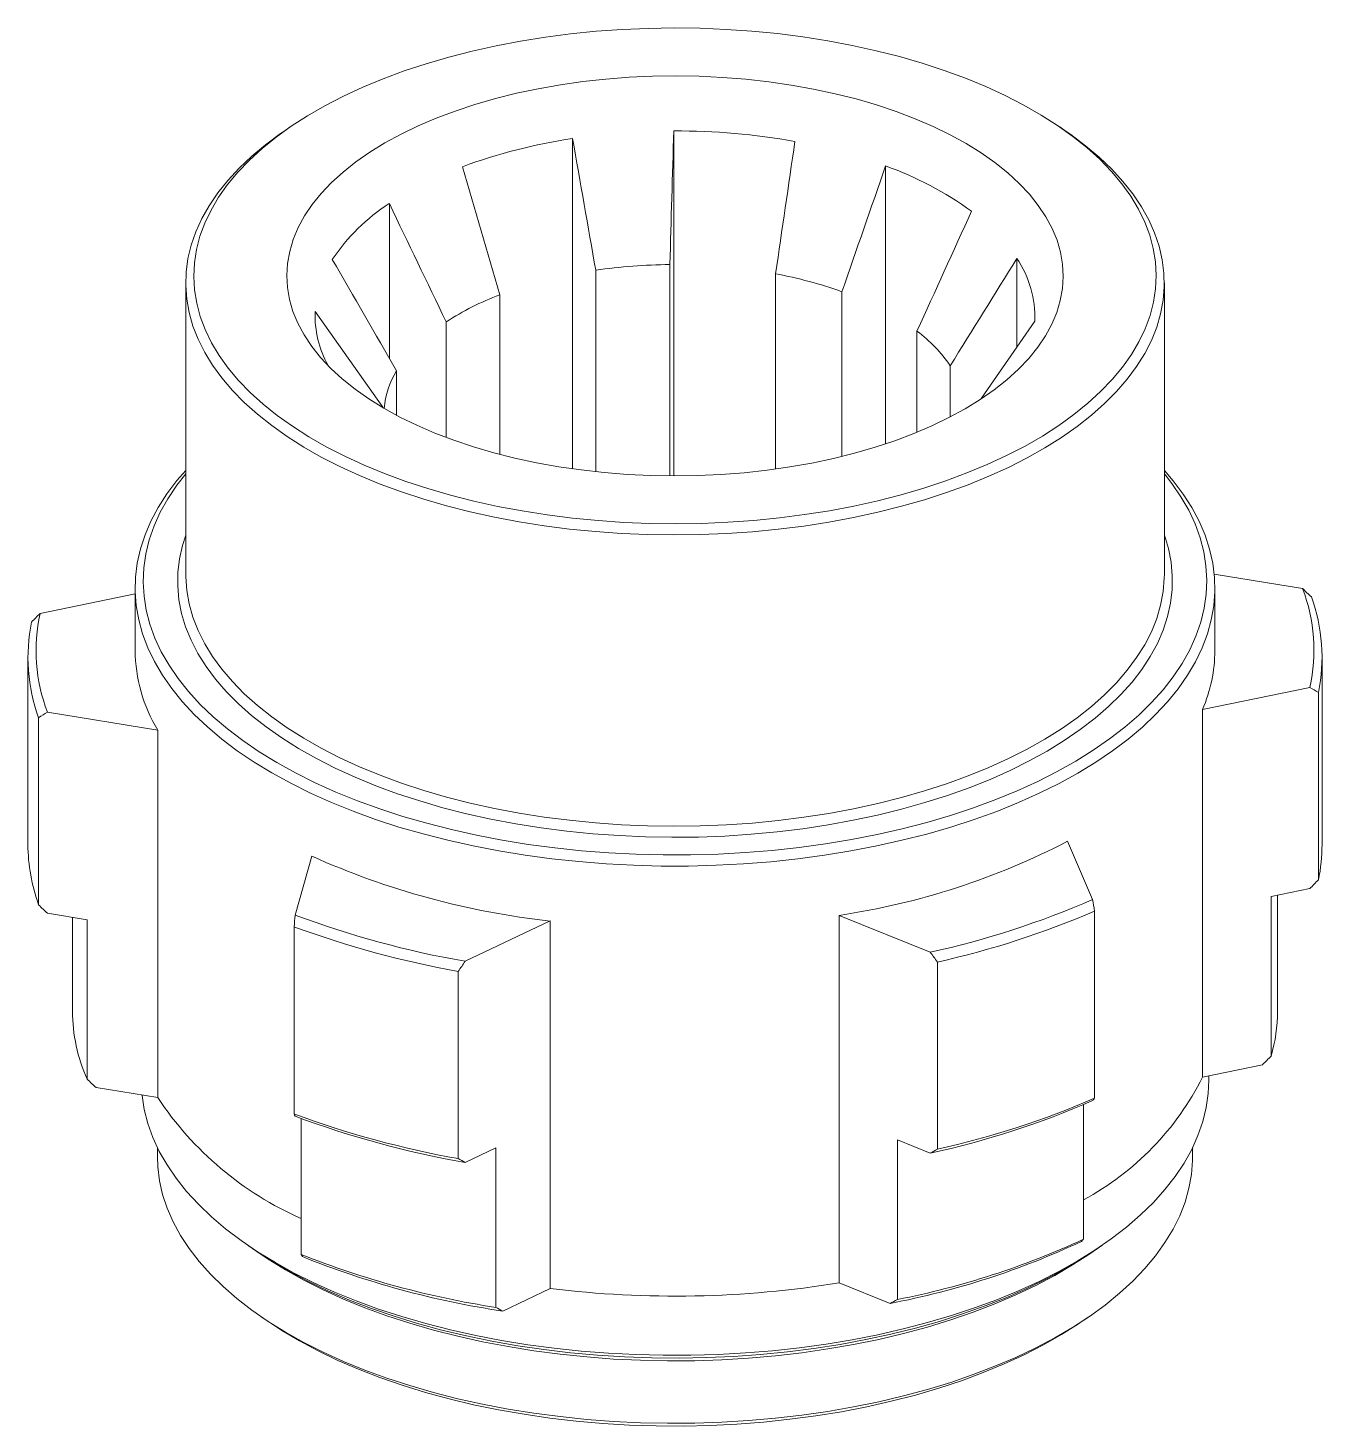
# Model space of a CAD drawing. Header units: millimetres. Extents: x -29.8 to 50.2, y -36.4 to 50.
import ezdxf

# ---------------------------------------------------------------- set-up
doc = ezdxf.new("R2010")
doc.units = ezdxf.units.MM

msp = doc.modelspace()

# ---------------------------------------------------------------- linework, layer by layer
at = {"color": 7, "linetype": 'Continuous', "lineweight": 15}
for p, q in [((-13.591, 43.903), (-13.991, 43.629)), ((10.116, 22.335), (10.116, 43.656)), ((34.37, 43.629), (33.97, 43.903)), ((3.858, 22.773), (3.858, 43.182)), ((23.208, 24.312), (23.208, 41.489)), ((-7.47, 29.603), (-7.47, 39.167)), ((31.328, 30.31), (31.328, 35.773)), ((5.291, 22.596), (5.291, 35.045)), ((9.871, 35.394), (9.871, 22.337)), ((16.407, 22.757), (16.407, 34.825)), ((-20.06, 34.268), (-20.06, 16.267)), ((20.51, 33.72), (20.51, 23.537)), ((40.44, 16.267), (40.44, 34.268)), ((-0.647, 33.527), (-0.647, 23.667)), ((-7.864, 26.577), (-12.053, 32.49)), ((-12.053, 31.903), (-12.053, 32.49)), ((-3.954, 24.71), (-3.954, 31.859)), ((25.149, 25.03), (25.149, 31.281)), ((29.128, 27.14), (32.432, 31.903)), ((-7.025, 28.833), (-7.025, 26.084)), ((27.207, 29.145), (27.207, 25.98)), ((48.988, 15.371), (43.524, 16.257)), ((-29.06, 13.841), (-23.185, 15.053)), ((-23.185, 15.41), (-23.185, 11.553)), ((43.565, 11.553), (43.565, 15.41)), ((-29.81, 11.124), (-29.81, -0.448)), ((50.19, -0.448), (50.19, 11.124)), ((49.439, 9.265), (42.8, 7.895)), ((49.965, -2.627), (49.965, 8.945)), ((42.8, -14.82), (42.8, 7.895)), ((-29.149, -4.178), (-29.149, 7.394)), ((-28.609, 7.735), (-21.787, 6.628)), ((-21.787, -16.087), (-21.787, 6.628)), ((36.009, -3.843), (34.458, -0.247)), ((-13.283, -4.81), (-12.267, -1.163)), ((47.046, -3.658), (49.439, -3.164)), ((47.046, -13.516), (47.046, -3.658)), ((47.44, -10.734), (47.44, -3.577)), ((-26.149, -5.093), (-28.609, -4.694)), ((-27.06, -4.945), (-27.06, -10.734)), ((-26.149, -14.951), (-26.149, -5.093)), ((-2.789, -7.662), (2.482, -5.172)), ((2.482, -27.887), (2.482, -5.172)), ((20.343, -27.537), (20.343, -4.822)), ((25.967, -7.098), (20.343, -4.822)), ((36.132, -16.129), (36.132, -4.557)), ((-13.363, -17.099), (-13.363, -5.527)), ((26.412, -19.279), (26.412, -7.707)), ((-3.207, -19.859), (-3.207, -8.288)), ((42.8, -14.82), (46.508, -14.055)), ((-21.787, -16.087), (-25.597, -15.469)), ((43.19, -15.019), (43.19, -14.74)), ((35.45, -24.833), (35.45, -16.516)), ((-12.917, -25.782), (-12.917, -17.376)), ((23.94, -18.706), (25.967, -19.527)), ((23.94, -28.564), (23.94, -18.706)), ((-21.81, -19.172), (-21.81, -19.734)), ((-0.889, -19.193), (-2.789, -20.091)), ((-0.889, -29.051), (-0.889, -19.193)), ((42.19, -19.734), (42.19, -19.172)), ((-16.189, -25.232), (-15.39, -25.779)), ((35.769, -25.779), (36.568, -25.232)), ((20.343, -27.537), (23.484, -28.808)), ((2.482, -27.887), (-0.462, -29.277)), ((-15.39, -29.637), (-14.99, -29.911)), ((35.369, -29.911), (35.769, -29.637))]:
    msp.add_line(p, q, dxfattribs=at)
at = {"color": 7, "linetype": 'Continuous', "lineweight": 15, "flags": 128}
for points in [[(-3.695, 21.145), (-2.25, 20.778), (-0.769, 20.451), (0.745, 20.167), (2.286, 19.925), (3.85, 19.726), (5.433, 19.571), (7.03, 19.461), (8.636, 19.395), (10.247, 19.374), (11.858, 19.398), (13.463, 19.467), (15.059, 19.581), (16.641, 19.739), (18.204, 19.94), (19.743, 20.186), (21.255, 20.473), (22.734, 20.803), (24.176, 21.173), (25.577, 21.583), (26.933, 22.031), (28.239, 22.516), (29.493, 23.037), (30.69, 23.593), (31.827, 24.181), (32.901, 24.799), (33.908, 25.447), (34.846, 26.122), (35.711, 26.822), (36.501, 27.545), (37.214, 28.29), (37.848, 29.053), (38.401, 29.832), (38.87, 30.626), (39.256, 31.431), (39.557, 32.247), (39.771, 33.069), (39.899, 33.896), (39.939, 34.726), (39.893, 35.556), (39.759, 36.382), (39.538, 37.205), (39.232, 38.019), (38.84, 38.824), (38.364, 39.617), (37.805, 40.395), (37.166, 41.157), (36.447, 41.9), (35.651, 42.621), (34.781, 43.32), (33.838, 43.993), (32.826, 44.638), (31.748, 45.255), (30.607, 45.841), (29.405, 46.394), (28.148, 46.912), (26.837, 47.395), (25.478, 47.841), (24.074, 48.248), (22.629, 48.615), (21.148, 48.941), (19.634, 49.226), (18.093, 49.468), (16.529, 49.667), (14.946, 49.822), (13.349, 49.932), (11.743, 49.998), (10.132, 50.019), (8.521, 49.995), (6.916, 49.926), (5.32, 49.812), (3.738, 49.654), (2.175, 49.452), (0.636, 49.207), (-0.876, 48.919), (-2.354, 48.59), (-3.797, 48.22), (-5.198, 47.81), (-6.553, 47.362), (-7.86, 46.876), (-9.114, 46.355), (-10.311, 45.8), (-11.448, 45.212), (-12.522, 44.593), (-13.529, 43.945), (-14.467, 43.27), (-15.332, 42.57), (-16.122, 41.847), (-16.835, 41.103), (-17.469, 40.34), (-18.022, 39.561), (-18.491, 38.767), (-18.877, 37.961), (-19.178, 37.146), (-19.392, 36.323), (-19.52, 35.496), (-19.56, 34.667), (-19.514, 33.837), (-19.38, 33.01), (-19.159, 32.188), (-18.853, 31.373), (-18.461, 30.569), (-17.985, 29.776), (-17.426, 28.997), (-16.787, 28.236), (-16.068, 27.493), (-15.272, 26.771), (-14.402, 26.073), (-13.459, 25.4), (-12.447, 24.754), (-11.369, 24.138), (-10.228, 23.552), (-9.026, 22.999), (-7.768, 22.48), (-6.458, 21.998), (-5.099, 21.552), (-3.695, 21.145)], [(21.39, 45.629), (22.651, 45.26), (23.867, 44.853), (25.033, 44.41), (26.144, 43.93), (27.198, 43.417), (28.189, 42.872), (29.115, 42.298), (29.971, 41.695), (30.756, 41.068), (31.465, 40.416), (32.097, 39.744), (32.649, 39.054), (33.119, 38.347), (33.505, 37.628), (33.806, 36.897), (34.021, 36.159), (34.149, 35.415), (34.189, 34.669), (34.142, 33.923), (34.008, 33.179), (33.787, 32.441), (33.479, 31.711), (33.087, 30.993), (32.611, 30.287), (32.053, 29.598), (31.416, 28.928), (30.701, 28.278), (29.911, 27.652), (29.049, 27.051), (28.118, 26.479), (27.122, 25.936), (26.064, 25.426), (24.949, 24.949), (23.779, 24.508), (22.56, 24.104), (21.295, 23.739), (19.991, 23.413), (18.65, 23.129), (17.279, 22.887), (15.881, 22.688), (14.463, 22.533), (13.029, 22.422), (11.585, 22.356), (10.136, 22.335), (8.687, 22.36), (7.244, 22.429), (5.811, 22.543), (4.394, 22.701), (2.998, 22.903), (1.629, 23.148), (0.291, 23.436), (-1.011, 23.764), (-2.272, 24.132), (-3.488, 24.539), (-4.654, 24.983), (-5.765, 25.462), (-6.819, 25.975), (-7.81, 26.52), (-8.736, 27.095), (-9.592, 27.697), (-10.377, 28.325), (-11.086, 28.976), (-11.718, 29.648), (-12.27, 30.339), (-12.74, 31.045), (-13.126, 31.765), (-13.427, 32.495), (-13.642, 33.234), (-13.77, 33.977), (-13.81, 34.724), (-13.763, 35.47), (-13.629, 36.214), (-13.408, 36.952), (-13.1, 37.681), (-12.708, 38.4), (-12.232, 39.105), (-11.674, 39.795), (-11.037, 40.465), (-10.322, 41.115), (-9.532, 41.741), (-8.67, 42.341), (-7.739, 42.914), (-6.743, 43.456), (-5.685, 43.967), (-4.57, 44.444), (-3.4, 44.885), (-2.181, 45.289), (-0.916, 45.654), (0.388, 45.98), (1.729, 46.264), (3.101, 46.506), (4.498, 46.705), (5.916, 46.86), (7.35, 46.97), (8.794, 47.036), (10.243, 47.057), (11.692, 47.033), (13.135, 46.964), (14.568, 46.85), (15.985, 46.691), (17.381, 46.489), (18.75, 46.244), (20.088, 45.957), (21.39, 45.629)], [(-3.928, 20.489), (-5.344, 20.899), (-6.715, 21.347), (-8.037, 21.833), (-9.306, 22.355), (-10.52, 22.911), (-11.674, 23.5), (-12.764, 24.12), (-13.789, 24.769), (-14.744, 25.446), (-15.627, 26.148), (-16.436, 26.873), (-17.169, 27.62), (-17.822, 28.386), (-18.395, 29.169), (-18.885, 29.967), (-19.291, 30.776), (-19.613, 31.597), (-19.848, 32.424), (-19.997, 33.257), (-20.059, 34.093), (-20.033, 34.93), (-19.921, 35.764), (-19.721, 36.595), (-19.436, 37.418), (-19.065, 38.233), (-18.609, 39.036), (-18.071, 39.825), (-17.451, 40.598), (-16.751, 41.353), (-15.974, 42.088), (-15.121, 42.8), (-14.196, 43.487), (-13.991, 43.629)], [(34.37, 43.629), (34.654, 43.431), (35.574, 42.742), (36.42, 42.028), (37.191, 41.291), (37.884, 40.535), (38.498, 39.76), (39.029, 38.969), (39.478, 38.165), (39.842, 37.35), (40.12, 36.526), (40.312, 35.695), (40.418, 34.86), (40.436, 34.024), (40.367, 33.188), (40.211, 32.355), (39.968, 31.528), (39.64, 30.709), (39.226, 29.9), (38.729, 29.103), (38.15, 28.322), (37.49, 27.557), (36.751, 26.812), (35.936, 26.089), (35.046, 25.389), (34.085, 24.714), (33.055, 24.068), (31.959, 23.45), (30.8, 22.864), (29.582, 22.311), (28.308, 21.792), (26.982, 21.309), (25.607, 20.863), (24.188, 20.456), (22.728, 20.089), (21.232, 19.763), (19.705, 19.479), (18.15, 19.237), (16.572, 19.039), (14.975, 18.884), (13.365, 18.774), (11.746, 18.708), (10.122, 18.688), (8.498, 18.712), (6.88, 18.781), (5.271, 18.895), (3.676, 19.053), (2.099, 19.255), (0.546, 19.501), (-0.979, 19.789), (-2.472, 20.118), (-3.928, 20.489)], [(-5.386, 0.207), (-6.873, 0.637), (-8.316, 1.105), (-9.71, 1.61), (-11.052, 2.152), (-12.339, 2.727), (-13.567, 3.336), (-14.733, 3.977), (-15.834, 4.647), (-16.867, 5.346), (-17.829, 6.07), (-18.718, 6.819), (-19.532, 7.591), (-20.269, 8.383), (-20.926, 9.193), (-21.502, 10.019), (-21.995, 10.86), (-22.404, 11.712), (-22.728, 12.574), (-22.966, 13.443), (-23.118, 14.318), (-23.183, 15.195), (-23.161, 16.073), (-23.051, 16.949), (-22.855, 17.821), (-22.573, 18.687), (-22.206, 19.545), (-21.754, 20.391), (-21.218, 21.225), (-20.601, 22.043), (-20.06, 22.672)], [(-20.06, 22.469), (-20.615, 21.753), (-21.165, 20.928), (-21.632, 20.09), (-22.015, 19.241), (-22.312, 18.382), (-22.524, 17.517), (-22.648, 16.647), (-22.685, 15.776), (-22.635, 14.904), (-22.498, 14.035), (-22.275, 13.171), (-21.965, 12.314), (-21.57, 11.466), (-21.091, 10.63), (-20.529, 9.807), (-19.885, 9.001), (-19.162, 8.212), (-18.361, 7.444), (-17.484, 6.698), (-16.534, 5.977), (-15.512, 5.281), (-14.423, 4.614), (-13.269, 3.976), (-12.052, 3.37), (-10.776, 2.797), (-9.445, 2.258), (-8.061, 1.756), (-6.63, 1.29), (-5.153, 0.864)], [(40.44, 22.672), (40.986, 22.035), (41.603, 21.216), (42.138, 20.382), (42.589, 19.536), (42.956, 18.678), (43.237, 17.812), (43.432, 16.94), (43.54, 16.064), (43.562, 15.186), (43.496, 14.309), (43.343, 13.434), (43.104, 12.565), (42.779, 11.703), (42.369, 10.851), (41.875, 10.011), (41.299, 9.184), (40.641, 8.374), (39.903, 7.583), (39.089, 6.811), (38.199, 6.063), (37.235, 5.338), (36.202, 4.64), (35.1, 3.97), (33.933, 3.33), (32.705, 2.721), (31.417, 2.146), (30.075, 1.605), (28.68, 1.1), (27.237, 0.632), (25.75, 0.203), (24.222, -0.186), (22.657, -0.535), (21.06, -0.842), (19.435, -1.107), (17.786, -1.328), (16.116, -1.506), (14.431, -1.64), (12.736, -1.729), (11.033, -1.774), (9.328, -1.774), (7.626, -1.729), (5.93, -1.639), (4.245, -1.505), (2.576, -1.326), (0.927, -1.104), (-0.698, -0.839), (-2.295, -0.531), (-3.859, -0.182), (-5.386, 0.207)], [(-5.153, 0.864), (-3.636, 0.477), (-2.082, 0.131), (-0.496, -0.174), (1.119, -0.436), (2.757, -0.655), (4.416, -0.83), (6.09, -0.961), (7.774, -1.047), (9.465, -1.089), (11.158, -1.086), (12.848, -1.038), (14.532, -0.945), (16.203, -0.808), (17.859, -0.626), (19.495, -0.401), (21.106, -0.133), (22.687, 0.178), (24.236, 0.53), (25.748, 0.923), (27.218, 1.355), (28.643, 1.826), (30.019, 2.334), (31.343, 2.877), (32.61, 3.455), (33.818, 4.066), (34.963, 4.708), (36.043, 5.38), (37.054, 6.079), (37.994, 6.804), (38.86, 7.554), (39.65, 8.325), (40.362, 9.116), (40.994, 9.925), (41.544, 10.749), (42.011, 11.587), (42.394, 12.437), (42.691, 13.295), (42.903, 14.16), (43.027, 15.03), (43.064, 15.902), (43.014, 16.773), (42.877, 17.642), (42.654, 18.506), (42.344, 19.364), (41.949, 20.211), (41.47, 21.048), (40.908, 21.87), (40.44, 22.469)], [(-4.161, 1.832), (-5.588, 2.245), (-6.971, 2.697), (-8.305, 3.186), (-9.586, 3.711), (-10.811, 4.27), (-11.977, 4.862), (-13.08, 5.485), (-14.117, 6.138), (-15.085, 6.818), (-15.981, 7.523), (-16.803, 8.252), (-17.549, 9.003), (-18.216, 9.773), (-18.802, 10.56), (-19.307, 11.363), (-19.728, 12.177), (-20.063, 13.003), (-20.314, 13.836), (-20.477, 14.675), (-20.554, 15.517), (-20.544, 16.36), (-20.446, 17.202), (-20.262, 18.04), (-20.06, 18.683)], [(40.44, 18.683), (40.442, 18.675), (40.693, 17.841), (40.856, 17.002), (40.933, 16.16), (40.923, 15.317), (40.825, 14.475), (40.641, 13.637), (40.37, 12.806), (40.014, 11.983), (39.574, 11.171), (39.049, 10.372), (38.444, 9.589), (37.758, 8.823), (36.994, 8.077), (36.154, 7.353), (35.24, 6.654), (34.255, 5.98), (33.203, 5.334), (32.084, 4.718), (30.904, 4.134), (29.665, 3.583), (28.371, 3.066), (27.026, 2.586), (25.632, 2.143), (24.195, 1.739), (22.718, 1.375), (21.206, 1.053), (19.663, 0.771), (18.092, 0.533), (16.499, 0.338), (14.889, 0.187), (13.265, 0.081), (11.632, 0.019), (9.995, 0.002), (8.359, 0.029), (6.728, 0.102), (5.106, 0.219), (3.5, 0.381), (1.912, 0.586), (0.347, 0.834), (-1.189, 1.125), (-2.694, 1.458), (-4.161, 1.832)], [(-20.06, 16.267), (-20.059, 16.093), (-19.997, 15.257), (-19.848, 14.424), (-19.613, 13.596), (-19.291, 12.776), (-18.885, 11.966), (-18.395, 11.168), (-17.822, 10.386), (-17.169, 9.62), (-16.436, 8.873), (-15.627, 8.147), (-14.744, 7.445), (-13.789, 6.769), (-12.764, 6.12), (-11.674, 5.5), (-10.52, 4.911), (-9.306, 4.355), (-8.037, 3.833), (-6.715, 3.347), (-5.344, 2.898), (-3.928, 2.488)], [(-3.928, 2.488), (-2.472, 2.118), (-0.979, 1.788), (0.546, 1.5), (2.099, 1.255), (3.676, 1.053), (5.271, 0.895), (6.88, 0.781), (8.498, 0.712), (10.122, 0.687), (11.746, 0.708), (13.365, 0.773), (14.975, 0.884), (16.572, 1.038), (18.15, 1.236), (19.705, 1.478), (21.232, 1.763), (22.728, 2.089), (24.188, 2.456), (25.607, 2.863), (26.982, 3.308), (28.308, 3.791), (29.582, 4.31), (30.8, 4.863), (31.959, 5.45), (33.055, 6.067), (34.085, 6.714), (35.046, 7.388), (35.936, 8.088), (36.751, 8.812), (37.49, 9.557), (38.15, 10.321), (38.729, 11.103), (39.226, 11.899), (39.64, 12.708), (39.968, 13.528), (40.211, 14.355), (40.367, 15.188), (40.436, 16.023), (40.44, 16.267)], [(-22.763, -15.928), (-22.76, -15.957), (-22.623, -16.83), (-22.398, -17.697), (-22.087, -18.558), (-21.691, -19.409), (-21.21, -20.248), (-20.646, -21.074), (-20, -21.883), (-19.274, -22.675), (-18.469, -23.446), (-17.589, -24.194), (-16.635, -24.919), (-15.61, -25.617), (-14.517, -26.287), (-13.358, -26.927), (-12.136, -27.535), (-10.856, -28.111), (-9.519, -28.651), (-8.131, -29.156), (-6.693, -29.623), (-5.211, -30.051), (-3.689, -30.44), (-2.129, -30.787), (-0.537, -31.093), (1.084, -31.356), (2.729, -31.576), (4.394, -31.751), (6.074, -31.883), (7.765, -31.97), (9.462, -32.012), (11.162, -32.008), (12.858, -31.96), (14.548, -31.867), (16.226, -31.729), (17.888, -31.547), (19.53, -31.321), (21.147, -31.051), (22.735, -30.74), (24.29, -30.386), (25.807, -29.992), (27.283, -29.558), (28.713, -29.085), (30.094, -28.576), (31.423, -28.03), (32.695, -27.45), (33.908, -26.837), (35.058, -26.192), (36.141, -25.518), (37.156, -24.816), (38.1, -24.088), (38.969, -23.336), (39.762, -22.562), (40.477, -21.768), (41.111, -20.956), (41.664, -20.128), (42.132, -19.287), (42.517, -18.434), (42.815, -17.573), (43.027, -16.704), (43.152, -15.831), (43.19, -15.019)], [(-21.81, -19.734), (-21.787, -20.361), (-21.68, -21.222), (-21.485, -22.079), (-21.203, -22.929), (-20.835, -23.771), (-20.383, -24.602), (-19.846, -25.419), (-19.227, -26.221), (-18.528, -27.005), (-17.749, -27.769), (-16.895, -28.511), (-15.966, -29.229), (-14.965, -29.921), (-13.895, -30.585), (-12.759, -31.22), (-11.561, -31.823), (-10.303, -32.392), (-8.988, -32.927), (-7.621, -33.426), (-6.205, -33.888), (-4.745, -34.31), (-3.243, -34.693), (-1.705, -35.034), (-0.134, -35.334), (1.466, -35.591), (3.089, -35.804), (4.732, -35.974), (6.389, -36.098), (8.058, -36.178), (9.732, -36.213), (11.407, -36.203), (13.079, -36.148), (14.743, -36.047), (16.394, -35.902), (18.029, -35.713), (19.641, -35.48), (21.229, -35.203), (22.785, -34.885), (24.308, -34.524), (25.791, -34.123), (27.232, -33.683), (28.626, -33.205), (29.97, -32.689), (31.259, -32.138), (32.491, -31.553), (33.661, -30.936), (34.767, -30.288), (35.806, -29.611), (36.775, -28.907), (37.671, -28.178), (38.491, -27.426), (39.234, -26.652), (39.897, -25.86), (40.479, -25.051), (40.977, -24.227), (41.392, -23.391), (41.721, -22.545), (41.963, -21.691), (42.118, -20.832), (42.186, -19.97), (42.19, -19.734)], [(35.769, -25.779), (34.767, -26.431), (33.661, -27.079), (32.491, -27.696), (31.259, -28.281), (29.97, -28.832), (28.626, -29.347), (27.232, -29.826), (25.791, -30.266), (24.308, -30.667), (22.785, -31.027), (21.229, -31.346), (19.641, -31.622), (18.029, -31.856), (16.394, -32.045), (14.743, -32.19), (13.079, -32.29), (11.407, -32.346), (9.732, -32.356), (8.058, -32.321), (6.389, -32.241), (4.732, -32.116), (3.089, -31.947), (1.466, -31.733), (-0.134, -31.477), (-1.705, -31.177), (-3.243, -30.835), (-4.745, -30.453), (-6.205, -30.03), (-7.621, -29.569), (-8.988, -29.07), (-10.303, -28.535), (-11.561, -27.965), (-12.759, -27.363), (-13.895, -26.728), (-14.965, -26.064), (-15.39, -25.779)], [(35.369, -29.911), (35.129, -30.073), (34.079, -30.737), (32.962, -31.372), (31.782, -31.975), (30.541, -32.545), (29.244, -33.081), (27.894, -33.581), (26.494, -34.044), (25.049, -34.468), (23.562, -34.852), (22.039, -35.195), (20.482, -35.496), (18.896, -35.754), (17.286, -35.969), (15.657, -36.14), (14.012, -36.266), (12.357, -36.348), (10.695, -36.384), (9.032, -36.375), (7.372, -36.321), (5.721, -36.222), (4.081, -36.078), (2.459, -35.89), (0.858, -35.658), (-0.717, -35.383), (-2.261, -35.065), (-3.771, -34.706), (-5.242, -34.306), (-6.669, -33.867), (-8.05, -33.39), (-9.38, -32.875), (-10.656, -32.326), (-11.873, -31.742), (-13.029, -31.126), (-14.12, -30.48), (-14.99, -29.911)]]:
    msp.add_lwpolyline(points, dxfattribs=at)
at = {"color": 8, "linetype": 'Continuous', "lineweight": 15, "flags": 128}
msp.add_lwpolyline([(-15.789, -25.506), (-14.756, -26.177), (-13.641, -26.83), (-12.462, -27.451), (-11.221, -28.041), (-9.924, -28.596), (-8.571, -29.116), (-7.169, -29.599), (-5.719, -30.044), (-4.227, -30.45), (-2.696, -30.815), (-1.13, -31.139), (0.467, -31.42), (2.09, -31.659), (3.734, -31.853), (5.396, -32.004), (7.071, -32.109), (8.754, -32.17), (10.442, -32.186), (12.128, -32.157), (13.809, -32.083), (15.481, -31.963), (17.138, -31.8), (18.777, -31.592), (20.392, -31.341), (21.98, -31.046), (23.536, -30.71), (25.056, -30.333), (26.536, -29.915), (27.972, -29.459), (29.36, -28.965), (30.696, -28.434), (31.977, -27.868), (33.2, -27.269), (34.36, -26.638), (35.455, -25.977), (36.169, -25.506)], dxfattribs=at)
at = {"color": 7, "linetype": 'Continuous', "lineweight": 15}
for centre, radius, start, end in [((10.249, 2.047), 41.609, 79.81768, 90.18359), ((8.806, 9.593), 33.952, 98.37979, 110.25548), ((16.078, 21.51), 21.214, 54.09218, 70.35936), ((-1.06, 29.125), 11.914, 122.55184, 146.49638), ((25.884, 32.127), 6.552, 358.03629, 33.8152), ((10.155, 1.387), 34.008, 90.47897, 98.22292), ((11.481, 8.355), 26.924, 70.40672, 79.45772), ((5.697, 16.837), 17.855, 110.81303, 122.72163), ((-5.668, 32.242), 6.39, 177.78006, 208.91673), ((19.639, 23.909), 9.203, 34.67486, 53.22256), ((-2.42, 26.018), 5.397, 148.56677, 174.75806), ((38.957, 11.56), 10.73, 347.64947, 20.80464), ((39.338, 11.13), 10.85, 348.3777, 20.07641), ((-18.578, 11.546), 10.73, 167.64947, 200.80464), ((-18.959, 11.118), 10.85, 168.3777, 200.07641), ((-13.466, 11.653), 9.72, 180.59064, 211.12657), ((34.221, 11.596), 9.343, 336.65777, 359.73219), ((-18.794, -0.419), 11.017, 180.15058, 199.95344), ((13.651, 39.893), 45.213, 278.51272, 297.40082), ((39.434, -0.441), 10.756, 348.27342, 359.96569), ((7.813, 43.58), 49.043, 245.83094, 263.76003), ((14.492, 45.428), 53.765, 282.32284, 293.5907), ((7.309, 50.225), 58.761, 249.48642, 260.10455), ((14.554, 45.454), 54.467, 282.57502, 293.33853), ((7.266, 50.314), 59.53, 249.72402, 259.86696), ((-16.563, -10.673), 10.498, 180.33272, 204.04808), ((37.331, -10.722), 10.108, 343.95582, 359.93387), ((27.153, -6.994), 17.496, 298.31041, 333.42585), ((-4.54, -4.633), 20.704, 213.58992, 246.13466), ((14.492, 32.999), 53.765, 282.32284, 293.5907), ((14.554, 33.882), 54.467, 282.57502, 293.33853), ((7.266, 38.742), 59.53, 249.72402, 259.86696), ((7.309, 37.796), 58.761, 249.48642, 260.10455), ((14.146, 20.19), 49.879, 280.7895, 295.12404), ((14.21, 21.08), 50.589, 281.08848, 294.82507), ((7.505, 25.596), 55.287, 248.32346, 261.26751), ((7.549, 24.642), 54.511, 248.0418, 261.54917), ((10.178, 35.269), 63.623, 263.0524, 279.19396)]:
    msp.add_arc(centre, radius, start, end, dxfattribs=at)
for points in [[(10.116, 43.656), (10.034, 40.902), (9.952, 38.148), (9.871, 35.394)], [(5.291, 35.045), (4.813, 37.758), (4.336, 40.47), (3.858, 43.182)], [(16.407, 34.825), (16.807, 37.55), (17.206, 40.275), (17.605, 43.001)], [(23.208, 41.489), (22.309, 38.9), (21.41, 36.31), (20.51, 33.72)], [(-2.948, 41.445), (-2.181, 38.806), (-1.414, 36.166), (-0.647, 33.527)], [(-3.954, 31.859), (-5.127, 34.295), (-6.298, 36.731), (-7.47, 39.167)], [(25.149, 31.281), (26.273, 33.751), (27.396, 36.222), (28.519, 38.692)], [(-10.994, 35.701), (-9.672, 33.412), (-8.349, 31.122), (-7.025, 28.833)], [(31.328, 35.773), (29.955, 33.564), (28.581, 31.354), (27.207, 29.145)], [(48.988, 15.371), (49.168, 15.199), (49.348, 15.027), (49.528, 14.855)], [(-29.586, 13.304), (-29.411, 13.483), (-29.235, 13.662), (-29.06, 13.841)], [(49.965, 8.945), (49.79, 9.052), (49.614, 9.158), (49.439, 9.265)], [(-28.609, 7.735), (-28.789, 7.621), (-28.969, 7.507), (-29.149, 7.394)], [(49.439, -3.164), (49.614, -2.985), (49.79, -2.806), (49.965, -2.627)], [(-29.149, -4.178), (-28.969, -4.35), (-28.789, -4.522), (-28.609, -4.694)], [(36.009, -3.843), (36.05, -4.081), (36.091, -4.319), (36.132, -4.557)], [(-13.363, -5.527), (-13.336, -5.288), (-13.309, -5.049), (-13.283, -4.81)], [(-2.789, -7.662), (-2.928, -7.87), (-3.068, -8.079), (-3.207, -8.288)], [(26.412, -7.707), (26.264, -7.504), (26.115, -7.301), (25.967, -7.098)], [(46.508, -14.055), (46.687, -13.875), (46.867, -13.696), (47.046, -13.516)], [(-26.149, -14.951), (-25.965, -15.124), (-25.781, -15.296), (-25.597, -15.469)], [(36.132, -16.129), (36.091, -16.177), (36.05, -16.225), (36.009, -16.272)], [(-13.283, -17.239), (-13.309, -17.192), (-13.336, -17.146), (-13.363, -17.099)], [(-3.207, -19.859), (-3.068, -19.937), (-2.928, -20.014), (-2.789, -20.091)], [(25.967, -19.527), (26.115, -19.444), (26.264, -19.362), (26.412, -19.279)], [(35.45, -24.833), (35.408, -24.879), (35.366, -24.925), (35.324, -24.971)], [(-12.834, -25.915), (-12.862, -25.871), (-12.889, -25.826), (-12.917, -25.782)], [(-0.889, -29.051), (-0.747, -29.126), (-0.604, -29.202), (-0.462, -29.277)], [(23.484, -28.808), (23.636, -28.727), (23.788, -28.645), (23.94, -28.564)]]:
    msp.add_open_spline(points, degree=3, dxfattribs=at)

doc.saveas('drawing.dxf')
